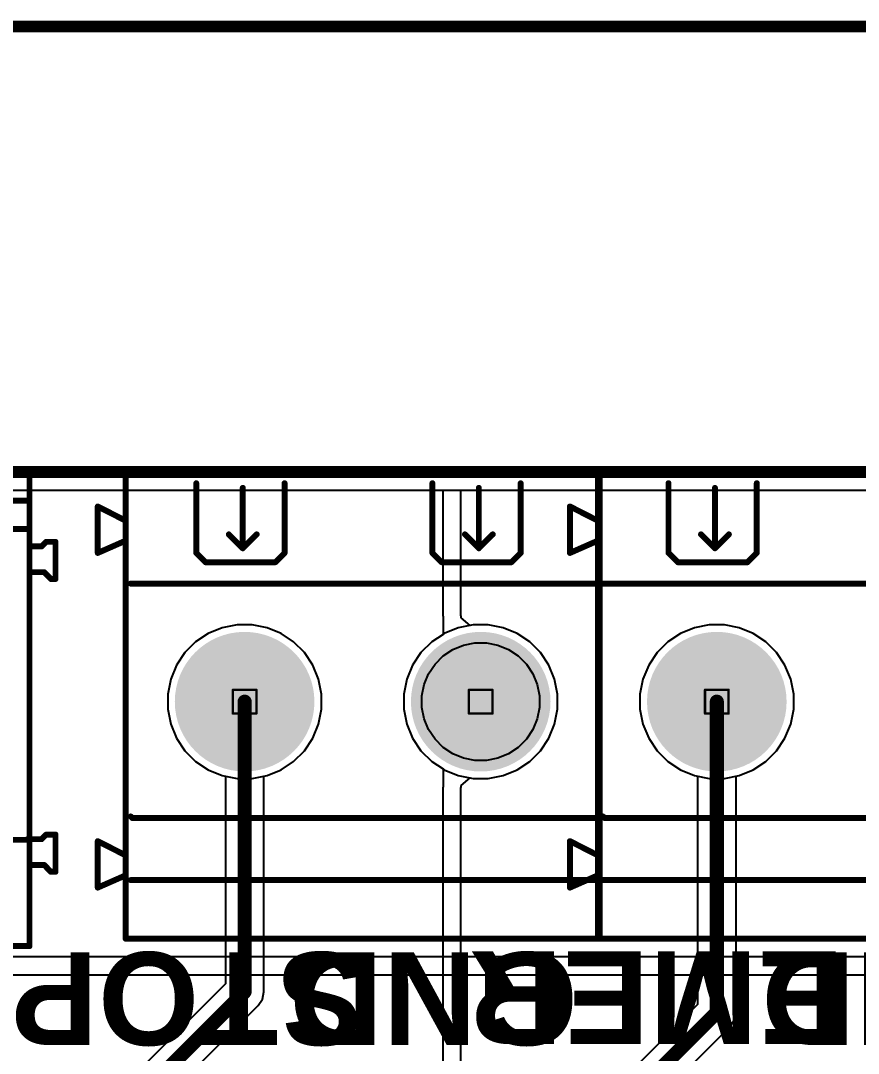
# Model space of a CAD drawing. Header units: inches. Extents: x -11 to 5428, y 0 to 5423.
# Drawn here: x 223.2 to 241.23, y 97.49 to 119.71 of the extents above; entities that cross this region are included whole.
import ezdxf

# ---------------------------------------------------------------- set-up
doc = ezdxf.new("R2010")
doc.units = ezdxf.units.IN
for name, color, linetype in [('Board Outline', 216, 'Continuous'), ('Bottom Layer', 5, 'Continuous'), ('Bottom Solder', 6, 'Continuous'), ('Dimension', 6, 'Continuous'), ('Drill Drawing', 1, 'Continuous'), ('GND', 16, 'Continuous'), ('Multi-Layer', 9, 'Continuous'), ('Pad Holes', 156, 'Continuous'), ('PWR', 76, 'Continuous'), ('Top Layer', 1, 'Continuous'), ('Top Overlay', 2, 'Continuous'), ('Top Solder', 216, 'Continuous')]:
    doc.layers.add(name, color=color, linetype=linetype)
doc.styles.add('Arial_Bold', font='', dxfattribs={"height": 0.2})
doc.styles.get('Arial_Bold').set_extended_font_data('Arial', bold=True)

# ---------------------------------------------------------------- blocks, each defined once
blk = doc.blocks.new('DB128L_5_08_2P_OG_S_248')
at = {"layer": 'Bottom Layer'}
h = blk.add_hatch(color=5, dxfattribs=at)
edge = h.paths.add_edge_path()
edge.add_arc((-2.54, 0), 1.4, 0, 360)
h = blk.add_hatch(color=5, dxfattribs=at)
edge = h.paths.add_edge_path()
edge.add_arc((2.54, 0), 1.4, 0, 360)
at = {"layer": 'Bottom Solder'}
h = blk.add_hatch(color=6, dxfattribs=at)
edge = h.paths.add_edge_path()
edge.add_arc((-2.54, 0), 1.502, 0, 360)
h = blk.add_hatch(color=6, dxfattribs=at)
edge = h.paths.add_edge_path()
edge.add_arc((2.54, 0), 1.502, 0, 360)
at = {"layer": 'GND'}
h = blk.add_hatch(color=16, dxfattribs=at)
edge = h.paths.add_edge_path()
edge.add_arc((-2.54, 0), 1.4, 0, 360)
h = blk.add_hatch(color=16, dxfattribs=at)
edge = h.paths.add_edge_path()
edge.add_arc((2.54, 0), 1.4, 0, 360)
at = {"layer": 'Multi-Layer'}
h = blk.add_hatch(color=9, dxfattribs=at)
edge = h.paths.add_edge_path()
edge.add_arc((-2.54, 0), 1.4, 0, 360)
h = blk.add_hatch(color=9, dxfattribs=at)
edge = h.paths.add_edge_path()
edge.add_arc((2.54, 0), 1.4, 0, 360)
at = {"layer": 'Pad Holes'}
h = blk.add_hatch(color=7, dxfattribs=at)
edge = h.paths.add_edge_path()
edge.add_arc((-2.54, 0), 0.8, 0, 360)
h = blk.add_hatch(color=7, dxfattribs=at)
edge = h.paths.add_edge_path()
edge.add_arc((2.54, 0), 0.8, 0, 360)
at = {"layer": 'PWR'}
h = blk.add_hatch(color=76, dxfattribs=at)
edge = h.paths.add_edge_path()
edge.add_arc((-2.54, 0), 1.4, 0, 360)
h = blk.add_hatch(color=76, dxfattribs=at)
edge = h.paths.add_edge_path()
edge.add_arc((2.54, 0), 1.4, 0, 360)
at = {"layer": 'Top Layer'}
h = blk.add_hatch(color=1, dxfattribs=at)
edge = h.paths.add_edge_path()
edge.add_arc((-2.54, 0), 1.4, 0, 360)
h = blk.add_hatch(color=1, dxfattribs=at)
edge = h.paths.add_edge_path()
edge.add_arc((2.54, 0), 1.4, 0, 360)
at = {"layer": 'Top Solder'}
h = blk.add_hatch(color=216, dxfattribs=at)
edge = h.paths.add_edge_path()
edge.add_arc((-2.54, 0), 1.502, 0, 360)
h = blk.add_hatch(color=216, dxfattribs=at)
edge = h.paths.add_edge_path()
edge.add_arc((2.54, 0), 1.502, 0, 360)
at = {"layer": 'Top Overlay'}
for points in [[(-5.1, -5.1, 0.127, 0.127, 0), (-5.1, 4.949, 0.127, 0.127, 0)], [(-5.1, 4.949, 0.127, 0.127, 0), (5.1, 4.949, 0.127, 0.127, 0)], [(5.1, -5.1, 0.127, 0.127, 0), (5.1, 4.949, 0.127, 0.127, 0)], [(-3.58, 3.2, 0.127, 0.127, 0), (-3.58, 4.7, 0.127, 0.127, 0)], [(-1.68, 3.2, 0.127, 0.127, 0), (-1.68, 4.7, 0.127, 0.127, 0)], [(1.5, 3.2, 0.127, 0.127, 0), (1.5, 4.7, 0.127, 0.127, 0)], [(3.4, 3.2, 0.127, 0.127, 0), (3.4, 4.7, 0.127, 0.127, 0)], [(-2.58, 3.3, 0.127, 0.127, 0), (-2.58, 4.6, 0.127, 0.127, 0)], [(2.5, 3.3, 0.127, 0.127, 0), (2.5, 4.6, 0.127, 0.127, 0)], [(-5.7, 4.2, 0.127, 0.127, 0), (-5.1, 3.894, 0.127, 0.127, 0)], [(-5.7, 3.2, 0.127, 0.127, 0), (-5.7, 4.2, 0.127, 0.127, 0)], [(-2.88, 3.6, 0.127, 0.127, 0), (-2.58, 3.3, 0.127, 0.127, 0)], [(-2.58, 3.3, 0.127, 0.127, 0), (-2.28, 3.6, 0.127, 0.127, 0)], [(2.2, 3.6, 0.127, 0.127, 0), (2.5, 3.3, 0.127, 0.127, 0)], [(2.5, 3.3, 0.127, 0.127, 0), (2.8, 3.6, 0.127, 0.127, 0)], [(-5.7, 3.2, 0.127, 0.127, 0), (-5.1, 3.464, 0.127, 0.127, 0)], [(-3.58, 3.2, 0.127, 0.127, 0), (-3.38, 3, 0.127, 0.127, 0)], [(-1.88, 3, 0.127, 0.127, 0), (-1.68, 3.2, 0.127, 0.127, 0)], [(1.5, 3.2, 0.127, 0.127, 0), (1.7, 3, 0.127, 0.127, 0)], [(3.2, 3, 0.127, 0.127, 0), (3.4, 3.2, 0.127, 0.127, 0)], [(-3.38, 3, 0.127, 0.127, 0), (-3.28, 3, 0.127, 0.127, 0)], [(-3.28, 3, 0.127, 0.127, 0), (-1.88, 3, 0.127, 0.127, 0)], [(1.7, 3, 0.127, 0.127, 0), (1.8, 3, 0.127, 0.127, 0)], [(1.8, 3, 0.127, 0.127, 0), (3.2, 3, 0.127, 0.127, 0)], [(-4.99, 2.54, 0.127, 0.127, 0), (4.99, 2.54, 0.127, 0.127, 0)], [(-4.99, -2.469, 0.127, 0.127, 0), (-4.956, -2.503, 0.127, 0.127, 0)], [(-4.956, -2.503, 0.127, 0.127, 0), (4.99, -2.503, 0.127, 0.127, 0)], [(-5.7, -3, 0.127, 0.127, 0), (-5.1, -3.306, 0.127, 0.127, 0)], [(-5.7, -4, 0.127, 0.127, 0), (-5.7, -3, 0.127, 0.127, 0)], [(-5.7, -4, 0.127, 0.127, 0), (-5.1, -3.736, 0.127, 0.127, 0)], [(-4.99, -3.838, 0.127, 0.127, 0), (4.99, -3.838, 0.127, 0.127, 0)], [(0.473, -3.838, 0.127, 0.127, 0), (0.597, -3.838, 0.127, 0.127, 0)], [(-5.1, -5.1, 0.127, 0.127, 0), (5.1, -5.1, 0.127, 0.127, 0)]]:
    blk.add_lwpolyline(points, format="xyseb", dxfattribs=at)
for points in [[(-5.132, 4.949, 0.0635, 0.0635, 1), (-5.068, 4.949, 0.0635, 0.0635, 1)], [(-5.132, 4.949, 0.0635, 0.0635, 1), (-5.068, 4.949, 0.0635, 0.0635, 1)], [(5.068, 4.949, 0.0635, 0.0635, 1), (5.132, 4.949, 0.0635, 0.0635, 1)], [(5.068, 4.949, 0.0635, 0.0635, 1), (5.132, 4.949, 0.0635, 0.0635, 1)], [(-3.612, 4.7, 0.0635, 0.0635, 1), (-3.548, 4.7, 0.0635, 0.0635, 1)], [(-1.712, 4.7, 0.0635, 0.0635, 1), (-1.648, 4.7, 0.0635, 0.0635, 1)], [(1.468, 4.7, 0.0635, 0.0635, 1), (1.532, 4.7, 0.0635, 0.0635, 1)], [(3.368, 4.7, 0.0635, 0.0635, 1), (3.432, 4.7, 0.0635, 0.0635, 1)], [(-2.612, 4.6, 0.0635, 0.0635, 1), (-2.548, 4.6, 0.0635, 0.0635, 1)], [(2.468, 4.6, 0.0635, 0.0635, 1), (2.532, 4.6, 0.0635, 0.0635, 1)], [(-5.732, 4.2, 0.0635, 0.0635, 1), (-5.668, 4.2, 0.0635, 0.0635, 1)], [(-5.732, 4.2, 0.0635, 0.0635, 1), (-5.668, 4.2, 0.0635, 0.0635, 1)], [(-5.132, 3.894, 0.0635, 0.0635, 1), (-5.068, 3.894, 0.0635, 0.0635, 1)], [(-2.912, 3.6, 0.0635, 0.0635, 1), (-2.848, 3.6, 0.0635, 0.0635, 1)], [(-2.312, 3.6, 0.0635, 0.0635, 1), (-2.248, 3.6, 0.0635, 0.0635, 1)], [(2.168, 3.6, 0.0635, 0.0635, 1), (2.232, 3.6, 0.0635, 0.0635, 1)], [(2.768, 3.6, 0.0635, 0.0635, 1), (2.832, 3.6, 0.0635, 0.0635, 1)], [(-5.132, 3.464, 0.0635, 0.0635, 1), (-5.068, 3.464, 0.0635, 0.0635, 1)], [(-2.612, 3.3, 0.0635, 0.0635, 1), (-2.548, 3.3, 0.0635, 0.0635, 1)], [(-2.612, 3.3, 0.0635, 0.0635, 1), (-2.548, 3.3, 0.0635, 0.0635, 1)], [(-2.612, 3.3, 0.0635, 0.0635, 1), (-2.548, 3.3, 0.0635, 0.0635, 1)], [(2.468, 3.3, 0.0635, 0.0635, 1), (2.532, 3.3, 0.0635, 0.0635, 1)], [(2.468, 3.3, 0.0635, 0.0635, 1), (2.532, 3.3, 0.0635, 0.0635, 1)], [(2.468, 3.3, 0.0635, 0.0635, 1), (2.532, 3.3, 0.0635, 0.0635, 1)], [(-5.732, 3.2, 0.0635, 0.0635, 1), (-5.668, 3.2, 0.0635, 0.0635, 1)], [(-5.732, 3.2, 0.0635, 0.0635, 1), (-5.668, 3.2, 0.0635, 0.0635, 1)], [(-3.612, 3.2, 0.0635, 0.0635, 1), (-3.548, 3.2, 0.0635, 0.0635, 1)], [(-3.612, 3.2, 0.0635, 0.0635, 1), (-3.548, 3.2, 0.0635, 0.0635, 1)], [(-1.712, 3.2, 0.0635, 0.0635, 1), (-1.648, 3.2, 0.0635, 0.0635, 1)], [(-1.712, 3.2, 0.0635, 0.0635, 1), (-1.648, 3.2, 0.0635, 0.0635, 1)], [(1.468, 3.2, 0.0635, 0.0635, 1), (1.532, 3.2, 0.0635, 0.0635, 1)], [(1.468, 3.2, 0.0635, 0.0635, 1), (1.532, 3.2, 0.0635, 0.0635, 1)], [(3.368, 3.2, 0.0635, 0.0635, 1), (3.432, 3.2, 0.0635, 0.0635, 1)], [(3.368, 3.2, 0.0635, 0.0635, 1), (3.432, 3.2, 0.0635, 0.0635, 1)], [(-3.412, 3, 0.0635, 0.0635, 1), (-3.348, 3, 0.0635, 0.0635, 1)], [(-3.412, 3, 0.0635, 0.0635, 1), (-3.348, 3, 0.0635, 0.0635, 1)], [(-3.312, 3, 0.0635, 0.0635, 1), (-3.248, 3, 0.0635, 0.0635, 1)], [(-3.312, 3, 0.0635, 0.0635, 1), (-3.248, 3, 0.0635, 0.0635, 1)], [(-1.912, 3, 0.0635, 0.0635, 1), (-1.848, 3, 0.0635, 0.0635, 1)], [(-1.912, 3, 0.0635, 0.0635, 1), (-1.848, 3, 0.0635, 0.0635, 1)], [(1.668, 3, 0.0635, 0.0635, 1), (1.732, 3, 0.0635, 0.0635, 1)], [(1.668, 3, 0.0635, 0.0635, 1), (1.732, 3, 0.0635, 0.0635, 1)], [(1.768, 3, 0.0635, 0.0635, 1), (1.832, 3, 0.0635, 0.0635, 1)], [(1.768, 3, 0.0635, 0.0635, 1), (1.832, 3, 0.0635, 0.0635, 1)], [(3.168, 3, 0.0635, 0.0635, 1), (3.232, 3, 0.0635, 0.0635, 1)], [(3.168, 3, 0.0635, 0.0635, 1), (3.232, 3, 0.0635, 0.0635, 1)], [(-5.022, 2.54, 0.0635, 0.0635, 1), (-4.958, 2.54, 0.0635, 0.0635, 1)], [(4.958, 2.54, 0.0635, 0.0635, 1), (5.022, 2.54, 0.0635, 0.0635, 1)], [(-5.022, -2.469, 0.0635, 0.0635, 1), (-4.958, -2.469, 0.0635, 0.0635, 1)], [(-4.988, -2.503, 0.0635, 0.0635, 1), (-4.924, -2.503, 0.0635, 0.0635, 1)], [(-4.988, -2.503, 0.0635, 0.0635, 1), (-4.924, -2.503, 0.0635, 0.0635, 1)], [(4.958, -2.503, 0.0635, 0.0635, 1), (5.022, -2.503, 0.0635, 0.0635, 1)], [(-5.732, -3, 0.0635, 0.0635, 1), (-5.668, -3, 0.0635, 0.0635, 1)], [(-5.732, -3, 0.0635, 0.0635, 1), (-5.668, -3, 0.0635, 0.0635, 1)], [(-5.132, -3.306, 0.0635, 0.0635, 1), (-5.068, -3.306, 0.0635, 0.0635, 1)], [(-5.132, -3.736, 0.0635, 0.0635, 1), (-5.068, -3.736, 0.0635, 0.0635, 1)], [(-5.022, -3.838, 0.0635, 0.0635, 1), (-4.958, -3.838, 0.0635, 0.0635, 1)], [(0.441, -3.838, 0.0635, 0.0635, 1), (0.505, -3.838, 0.0635, 0.0635, 1)], [(0.566, -3.838, 0.0635, 0.0635, 1), (0.629, -3.838, 0.0635, 0.0635, 1)], [(4.958, -3.838, 0.0635, 0.0635, 1), (5.022, -3.838, 0.0635, 0.0635, 1)], [(-5.732, -4, 0.0635, 0.0635, 1), (-5.668, -4, 0.0635, 0.0635, 1)], [(-5.732, -4, 0.0635, 0.0635, 1), (-5.668, -4, 0.0635, 0.0635, 1)], [(-5.132, -5.1, 0.0635, 0.0635, 1), (-5.068, -5.1, 0.0635, 0.0635, 1)], [(-5.132, -5.1, 0.0635, 0.0635, 1), (-5.068, -5.1, 0.0635, 0.0635, 1)], [(5.068, -5.1, 0.0635, 0.0635, 1), (5.132, -5.1, 0.0635, 0.0635, 1)], [(5.068, -5.1, 0.0635, 0.0635, 1), (5.132, -5.1, 0.0635, 0.0635, 1)]]:
    blk.add_lwpolyline(points, format="xyseb", close=True, dxfattribs=at)
blk = doc.blocks.new('DB128L_5_08_2P_BK_S_251')
at = {"layer": 'Bottom Layer'}
h = blk.add_hatch(color=5, dxfattribs=at)
edge = h.paths.add_edge_path()
edge.add_arc((-2.54, 0), 1.4, 0, 360)
h = blk.add_hatch(color=5, dxfattribs=at)
edge = h.paths.add_edge_path()
edge.add_arc((2.54, 0), 1.4, 0, 360)
at = {"layer": 'Bottom Solder'}
h = blk.add_hatch(color=6, dxfattribs=at)
edge = h.paths.add_edge_path()
edge.add_arc((-2.54, 0), 1.502, 0, 360)
h = blk.add_hatch(color=6, dxfattribs=at)
edge = h.paths.add_edge_path()
edge.add_arc((2.54, 0), 1.502, 0, 360)
at = {"layer": 'GND'}
h = blk.add_hatch(color=16, dxfattribs=at)
edge = h.paths.add_edge_path()
edge.add_arc((-2.54, 0), 1.4, 0, 360)
h = blk.add_hatch(color=16, dxfattribs=at)
edge = h.paths.add_edge_path()
edge.add_arc((2.54, 0), 1.4, 0, 360)
at = {"layer": 'Multi-Layer'}
h = blk.add_hatch(color=9, dxfattribs=at)
edge = h.paths.add_edge_path()
edge.add_arc((-2.54, 0), 1.4, 0, 360)
h = blk.add_hatch(color=9, dxfattribs=at)
edge = h.paths.add_edge_path()
edge.add_arc((2.54, 0), 1.4, 0, 360)
at = {"layer": 'Pad Holes'}
h = blk.add_hatch(color=7, dxfattribs=at)
edge = h.paths.add_edge_path()
edge.add_arc((-2.54, 0), 0.8, 0, 360)
h = blk.add_hatch(color=7, dxfattribs=at)
edge = h.paths.add_edge_path()
edge.add_arc((2.54, 0), 0.8, 0, 360)
at = {"layer": 'PWR'}
h = blk.add_hatch(color=76, dxfattribs=at)
edge = h.paths.add_edge_path()
edge.add_arc((-2.54, 0), 1.4, 0, 360)
h = blk.add_hatch(color=76, dxfattribs=at)
edge = h.paths.add_edge_path()
edge.add_arc((2.54, 0), 1.4, 0, 360)
at = {"layer": 'Top Layer'}
h = blk.add_hatch(color=1, dxfattribs=at)
edge = h.paths.add_edge_path()
edge.add_arc((-2.54, 0), 1.4, 0, 360)
h = blk.add_hatch(color=1, dxfattribs=at)
edge = h.paths.add_edge_path()
edge.add_arc((2.54, 0), 1.4, 0, 360)
at = {"layer": 'Top Solder'}
h = blk.add_hatch(color=216, dxfattribs=at)
edge = h.paths.add_edge_path()
edge.add_arc((-2.54, 0), 1.502, 0, 360)
h = blk.add_hatch(color=216, dxfattribs=at)
edge = h.paths.add_edge_path()
edge.add_arc((2.54, 0), 1.502, 0, 360)
at = {"layer": 'Top Overlay'}
for points in [[(-5.1, -5.1, 0.127, 0.127, 0), (-5.1, 4.949, 0.127, 0.127, 0)], [(-5.1, 4.949, 0.127, 0.127, 0), (5.1, 4.949, 0.127, 0.127, 0)], [(5.1, -5.1, 0.127, 0.127, 0), (5.1, 4.949, 0.127, 0.127, 0)], [(-3.58, 3.2, 0.127, 0.127, 0), (-3.58, 4.7, 0.127, 0.127, 0)], [(-1.68, 3.2, 0.127, 0.127, 0), (-1.68, 4.7, 0.127, 0.127, 0)], [(1.5, 3.2, 0.127, 0.127, 0), (1.5, 4.7, 0.127, 0.127, 0)], [(3.4, 3.2, 0.127, 0.127, 0), (3.4, 4.7, 0.127, 0.127, 0)], [(-2.58, 3.3, 0.127, 0.127, 0), (-2.58, 4.6, 0.127, 0.127, 0)], [(2.5, 3.3, 0.127, 0.127, 0), (2.5, 4.6, 0.127, 0.127, 0)], [(-5.7, 4.2, 0.127, 0.127, 0), (-5.1, 3.894, 0.127, 0.127, 0)], [(-5.7, 3.2, 0.127, 0.127, 0), (-5.7, 4.2, 0.127, 0.127, 0)], [(-2.88, 3.6, 0.127, 0.127, 0), (-2.58, 3.3, 0.127, 0.127, 0)], [(-2.58, 3.3, 0.127, 0.127, 0), (-2.28, 3.6, 0.127, 0.127, 0)], [(2.2, 3.6, 0.127, 0.127, 0), (2.5, 3.3, 0.127, 0.127, 0)], [(2.5, 3.3, 0.127, 0.127, 0), (2.8, 3.6, 0.127, 0.127, 0)], [(-5.7, 3.2, 0.127, 0.127, 0), (-5.1, 3.464, 0.127, 0.127, 0)], [(-3.58, 3.2, 0.127, 0.127, 0), (-3.38, 3, 0.127, 0.127, 0)], [(-1.88, 3, 0.127, 0.127, 0), (-1.68, 3.2, 0.127, 0.127, 0)], [(1.5, 3.2, 0.127, 0.127, 0), (1.7, 3, 0.127, 0.127, 0)], [(3.2, 3, 0.127, 0.127, 0), (3.4, 3.2, 0.127, 0.127, 0)], [(-3.38, 3, 0.127, 0.127, 0), (-3.28, 3, 0.127, 0.127, 0)], [(-3.28, 3, 0.127, 0.127, 0), (-1.88, 3, 0.127, 0.127, 0)], [(1.7, 3, 0.127, 0.127, 0), (1.8, 3, 0.127, 0.127, 0)], [(1.8, 3, 0.127, 0.127, 0), (3.2, 3, 0.127, 0.127, 0)], [(-4.99, 2.54, 0.127, 0.127, 0), (4.99, 2.54, 0.127, 0.127, 0)], [(-4.99, -2.469, 0.127, 0.127, 0), (-4.956, -2.503, 0.127, 0.127, 0)], [(-4.956, -2.503, 0.127, 0.127, 0), (4.99, -2.503, 0.127, 0.127, 0)], [(-5.7, -3, 0.127, 0.127, 0), (-5.1, -3.306, 0.127, 0.127, 0)], [(-5.7, -4, 0.127, 0.127, 0), (-5.7, -3, 0.127, 0.127, 0)], [(-5.7, -4, 0.127, 0.127, 0), (-5.1, -3.736, 0.127, 0.127, 0)], [(-4.99, -3.838, 0.127, 0.127, 0), (4.99, -3.838, 0.127, 0.127, 0)], [(0.473, -3.838, 0.127, 0.127, 0), (0.597, -3.838, 0.127, 0.127, 0)], [(-5.1, -5.1, 0.127, 0.127, 0), (5.1, -5.1, 0.127, 0.127, 0)]]:
    blk.add_lwpolyline(points, format="xyseb", dxfattribs=at)
for points in [[(-5.132, 4.949, 0.0635, 0.0635, 1), (-5.068, 4.949, 0.0635, 0.0635, 1)], [(-5.132, 4.949, 0.0635, 0.0635, 1), (-5.068, 4.949, 0.0635, 0.0635, 1)], [(5.068, 4.949, 0.0635, 0.0635, 1), (5.132, 4.949, 0.0635, 0.0635, 1)], [(5.068, 4.949, 0.0635, 0.0635, 1), (5.132, 4.949, 0.0635, 0.0635, 1)], [(-3.612, 4.7, 0.0635, 0.0635, 1), (-3.548, 4.7, 0.0635, 0.0635, 1)], [(-1.712, 4.7, 0.0635, 0.0635, 1), (-1.648, 4.7, 0.0635, 0.0635, 1)], [(1.468, 4.7, 0.0635, 0.0635, 1), (1.532, 4.7, 0.0635, 0.0635, 1)], [(3.368, 4.7, 0.0635, 0.0635, 1), (3.432, 4.7, 0.0635, 0.0635, 1)], [(-2.612, 4.6, 0.0635, 0.0635, 1), (-2.548, 4.6, 0.0635, 0.0635, 1)], [(2.468, 4.6, 0.0635, 0.0635, 1), (2.532, 4.6, 0.0635, 0.0635, 1)], [(-5.732, 4.2, 0.0635, 0.0635, 1), (-5.668, 4.2, 0.0635, 0.0635, 1)], [(-5.732, 4.2, 0.0635, 0.0635, 1), (-5.668, 4.2, 0.0635, 0.0635, 1)], [(-5.132, 3.894, 0.0635, 0.0635, 1), (-5.068, 3.894, 0.0635, 0.0635, 1)], [(-2.912, 3.6, 0.0635, 0.0635, 1), (-2.848, 3.6, 0.0635, 0.0635, 1)], [(-2.312, 3.6, 0.0635, 0.0635, 1), (-2.248, 3.6, 0.0635, 0.0635, 1)], [(2.168, 3.6, 0.0635, 0.0635, 1), (2.232, 3.6, 0.0635, 0.0635, 1)], [(2.768, 3.6, 0.0635, 0.0635, 1), (2.832, 3.6, 0.0635, 0.0635, 1)], [(-5.132, 3.464, 0.0635, 0.0635, 1), (-5.068, 3.464, 0.0635, 0.0635, 1)], [(-2.612, 3.3, 0.0635, 0.0635, 1), (-2.548, 3.3, 0.0635, 0.0635, 1)], [(-2.612, 3.3, 0.0635, 0.0635, 1), (-2.548, 3.3, 0.0635, 0.0635, 1)], [(-2.612, 3.3, 0.0635, 0.0635, 1), (-2.548, 3.3, 0.0635, 0.0635, 1)], [(2.468, 3.3, 0.0635, 0.0635, 1), (2.532, 3.3, 0.0635, 0.0635, 1)], [(2.468, 3.3, 0.0635, 0.0635, 1), (2.532, 3.3, 0.0635, 0.0635, 1)], [(2.468, 3.3, 0.0635, 0.0635, 1), (2.532, 3.3, 0.0635, 0.0635, 1)], [(-5.732, 3.2, 0.0635, 0.0635, 1), (-5.668, 3.2, 0.0635, 0.0635, 1)], [(-5.732, 3.2, 0.0635, 0.0635, 1), (-5.668, 3.2, 0.0635, 0.0635, 1)], [(-3.612, 3.2, 0.0635, 0.0635, 1), (-3.548, 3.2, 0.0635, 0.0635, 1)], [(-3.612, 3.2, 0.0635, 0.0635, 1), (-3.548, 3.2, 0.0635, 0.0635, 1)], [(-1.712, 3.2, 0.0635, 0.0635, 1), (-1.648, 3.2, 0.0635, 0.0635, 1)], [(-1.712, 3.2, 0.0635, 0.0635, 1), (-1.648, 3.2, 0.0635, 0.0635, 1)], [(1.468, 3.2, 0.0635, 0.0635, 1), (1.532, 3.2, 0.0635, 0.0635, 1)], [(1.468, 3.2, 0.0635, 0.0635, 1), (1.532, 3.2, 0.0635, 0.0635, 1)], [(3.368, 3.2, 0.0635, 0.0635, 1), (3.432, 3.2, 0.0635, 0.0635, 1)], [(3.368, 3.2, 0.0635, 0.0635, 1), (3.432, 3.2, 0.0635, 0.0635, 1)], [(-3.412, 3, 0.0635, 0.0635, 1), (-3.348, 3, 0.0635, 0.0635, 1)], [(-3.412, 3, 0.0635, 0.0635, 1), (-3.348, 3, 0.0635, 0.0635, 1)], [(-3.312, 3, 0.0635, 0.0635, 1), (-3.248, 3, 0.0635, 0.0635, 1)], [(-3.312, 3, 0.0635, 0.0635, 1), (-3.248, 3, 0.0635, 0.0635, 1)], [(-1.912, 3, 0.0635, 0.0635, 1), (-1.848, 3, 0.0635, 0.0635, 1)], [(-1.912, 3, 0.0635, 0.0635, 1), (-1.848, 3, 0.0635, 0.0635, 1)], [(1.668, 3, 0.0635, 0.0635, 1), (1.732, 3, 0.0635, 0.0635, 1)], [(1.668, 3, 0.0635, 0.0635, 1), (1.732, 3, 0.0635, 0.0635, 1)], [(1.768, 3, 0.0635, 0.0635, 1), (1.832, 3, 0.0635, 0.0635, 1)], [(1.768, 3, 0.0635, 0.0635, 1), (1.832, 3, 0.0635, 0.0635, 1)], [(3.168, 3, 0.0635, 0.0635, 1), (3.232, 3, 0.0635, 0.0635, 1)], [(3.168, 3, 0.0635, 0.0635, 1), (3.232, 3, 0.0635, 0.0635, 1)], [(-5.022, 2.54, 0.0635, 0.0635, 1), (-4.958, 2.54, 0.0635, 0.0635, 1)], [(4.958, 2.54, 0.0635, 0.0635, 1), (5.022, 2.54, 0.0635, 0.0635, 1)], [(-5.022, -2.469, 0.0635, 0.0635, 1), (-4.958, -2.469, 0.0635, 0.0635, 1)], [(-4.988, -2.503, 0.0635, 0.0635, 1), (-4.924, -2.503, 0.0635, 0.0635, 1)], [(-4.988, -2.503, 0.0635, 0.0635, 1), (-4.924, -2.503, 0.0635, 0.0635, 1)], [(4.958, -2.503, 0.0635, 0.0635, 1), (5.022, -2.503, 0.0635, 0.0635, 1)], [(-5.732, -3, 0.0635, 0.0635, 1), (-5.668, -3, 0.0635, 0.0635, 1)], [(-5.732, -3, 0.0635, 0.0635, 1), (-5.668, -3, 0.0635, 0.0635, 1)], [(-5.132, -3.306, 0.0635, 0.0635, 1), (-5.068, -3.306, 0.0635, 0.0635, 1)], [(-5.132, -3.736, 0.0635, 0.0635, 1), (-5.068, -3.736, 0.0635, 0.0635, 1)], [(-5.022, -3.838, 0.0635, 0.0635, 1), (-4.958, -3.838, 0.0635, 0.0635, 1)], [(0.441, -3.838, 0.0635, 0.0635, 1), (0.505, -3.838, 0.0635, 0.0635, 1)], [(0.566, -3.838, 0.0635, 0.0635, 1), (0.629, -3.838, 0.0635, 0.0635, 1)], [(4.958, -3.838, 0.0635, 0.0635, 1), (5.022, -3.838, 0.0635, 0.0635, 1)], [(-5.732, -4, 0.0635, 0.0635, 1), (-5.668, -4, 0.0635, 0.0635, 1)], [(-5.732, -4, 0.0635, 0.0635, 1), (-5.668, -4, 0.0635, 0.0635, 1)], [(-5.132, -5.1, 0.0635, 0.0635, 1), (-5.068, -5.1, 0.0635, 0.0635, 1)], [(-5.132, -5.1, 0.0635, 0.0635, 1), (-5.068, -5.1, 0.0635, 0.0635, 1)], [(5.068, -5.1, 0.0635, 0.0635, 1), (5.132, -5.1, 0.0635, 0.0635, 1)], [(5.068, -5.1, 0.0635, 0.0635, 1), (5.132, -5.1, 0.0635, 0.0635, 1)]]:
    blk.add_lwpolyline(points, format="xyseb", close=True, dxfattribs=at)
blk = doc.blocks.new('DB128V_5_08_4P_GN_S_771')
at = {"layer": 'Top Overlay'}
for points in [[(-10.16, 5, 0.127, 0.127, 0), (-10.16, -5.2, 0.127, 0.127, 0)], [(10.16, 5, 0.127, 0.127, 0), (-10.16, 5, 0.127, 0.127, 0)], [(-10.719, 3.401, 0.127, 0.127, 0), (-10.719, 2.601, 0.127, 0.127, 0)], [(-10.62, 3.401, 0.127, 0.127, 0), (-10.719, 3.401, 0.127, 0.127, 0)], [(-10.475, 3.254, 0.127, 0.127, 0), (-10.62, 3.401, 0.127, 0.127, 0)], [(-10.16, 3.254, 0.127, 0.127, 0), (-10.475, 3.254, 0.127, 0.127, 0)], [(-10.42, 2.7, 0.127, 0.127, 0), (-10.521, 2.601, 0.127, 0.127, 0)], [(-10.16, 2.7, 0.127, 0.127, 0), (-10.42, 2.7, 0.127, 0.127, 0)], [(10.16, 2.706, 0.127, 0.127, 0), (-10.16, 2.715, 0.127, 0.127, 0)], [(-10.12, 2.7, 0.127, 0.127, 0), (-10.16, 2.7, 0.127, 0.127, 0)], [(-10.521, 2.601, 0.127, 0.127, 0), (-10.719, 2.601, 0.127, 0.127, 0)], [(-10.719, -2.897, 0.127, 0.127, 0), (-10.719, -3.697, 0.127, 0.127, 0)], [(-10.62, -2.897, 0.127, 0.127, 0), (-10.719, -2.897, 0.127, 0.127, 0)], [(-10.475, -3.045, 0.127, 0.127, 0), (-10.62, -2.897, 0.127, 0.127, 0)], [(-10.16, -3.045, 0.127, 0.127, 0), (-10.475, -3.045, 0.127, 0.127, 0)], [(-10.42, -3.598, 0.127, 0.127, 0), (-10.521, -3.697, 0.127, 0.127, 0)], [(-10.16, -3.598, 0.127, 0.127, 0), (-10.42, -3.598, 0.127, 0.127, 0)], [(-10.16, -3.598, 0.127, 0.127, 0), (-10.22, -3.6, 0.127, 0.127, 0)], [(-10.521, -3.697, 0.127, 0.127, 0), (-10.719, -3.697, 0.127, 0.127, 0)], [(10.16, -3.973, 0.127, 0.127, 0), (-10.16, -3.973, 0.127, 0.127, 0)], [(10.16, -4.585, 0.127, 0.127, 0), (-10.16, -4.585, 0.127, 0.127, 0)], [(10.16, -5.2, 0.127, 0.127, 0), (-10.16, -5.2, 0.127, 0.127, 0)]]:
    blk.add_lwpolyline(points, format="xyseb", dxfattribs=at)
for points in [[(-10.192, 5, 0.0635, 0.0635, 1), (-10.128, 5, 0.0635, 0.0635, 1)], [(-10.192, 5, 0.0635, 0.0635, 1), (-10.128, 5, 0.0635, 0.0635, 1)], [(-10.751, 3.401, 0.0635, 0.0635, 1), (-10.687, 3.401, 0.0635, 0.0635, 1)], [(-10.751, 3.401, 0.0635, 0.0635, 1), (-10.687, 3.401, 0.0635, 0.0635, 1)], [(-10.651, 3.401, 0.0635, 0.0635, 1), (-10.588, 3.401, 0.0635, 0.0635, 1)], [(-10.651, 3.401, 0.0635, 0.0635, 1), (-10.588, 3.401, 0.0635, 0.0635, 1)], [(-10.507, 3.254, 0.0635, 0.0635, 1), (-10.443, 3.254, 0.0635, 0.0635, 1)], [(-10.507, 3.254, 0.0635, 0.0635, 1), (-10.443, 3.254, 0.0635, 0.0635, 1)], [(-10.192, 3.254, 0.0635, 0.0635, 1), (-10.128, 3.254, 0.0635, 0.0635, 1)], [(-10.452, 2.7, 0.0635, 0.0635, 1), (-10.388, 2.7, 0.0635, 0.0635, 1)], [(-10.452, 2.7, 0.0635, 0.0635, 1), (-10.388, 2.7, 0.0635, 0.0635, 1)], [(-10.192, 2.715, 0.0635, 0.0635, 1), (-10.128, 2.715, 0.0635, 0.0635, 1)], [(-10.192, 2.7, 0.0635, 0.0635, 1), (-10.128, 2.7, 0.0635, 0.0635, 1)], [(-10.192, 2.7, 0.0635, 0.0635, 1), (-10.128, 2.7, 0.0635, 0.0635, 1)], [(-10.152, 2.7, 0.0635, 0.0635, 1), (-10.088, 2.7, 0.0635, 0.0635, 1)], [(-10.751, 2.601, 0.0635, 0.0635, 1), (-10.687, 2.601, 0.0635, 0.0635, 1)], [(-10.751, 2.601, 0.0635, 0.0635, 1), (-10.687, 2.601, 0.0635, 0.0635, 1)], [(-10.552, 2.601, 0.0635, 0.0635, 1), (-10.489, 2.601, 0.0635, 0.0635, 1)], [(-10.552, 2.601, 0.0635, 0.0635, 1), (-10.489, 2.601, 0.0635, 0.0635, 1)], [(-10.751, -2.897, 0.0635, 0.0635, 1), (-10.687, -2.897, 0.0635, 0.0635, 1)], [(-10.751, -2.897, 0.0635, 0.0635, 1), (-10.687, -2.897, 0.0635, 0.0635, 1)], [(-10.651, -2.897, 0.0635, 0.0635, 1), (-10.588, -2.897, 0.0635, 0.0635, 1)], [(-10.651, -2.897, 0.0635, 0.0635, 1), (-10.588, -2.897, 0.0635, 0.0635, 1)], [(-10.507, -3.045, 0.0635, 0.0635, 1), (-10.443, -3.045, 0.0635, 0.0635, 1)], [(-10.507, -3.045, 0.0635, 0.0635, 1), (-10.443, -3.045, 0.0635, 0.0635, 1)], [(-10.192, -3.045, 0.0635, 0.0635, 1), (-10.128, -3.045, 0.0635, 0.0635, 1)], [(-10.452, -3.598, 0.0635, 0.0635, 1), (-10.388, -3.598, 0.0635, 0.0635, 1)], [(-10.452, -3.598, 0.0635, 0.0635, 1), (-10.388, -3.598, 0.0635, 0.0635, 1)], [(-10.252, -3.6, 0.0635, 0.0635, 1), (-10.188, -3.6, 0.0635, 0.0635, 1)], [(-10.192, -3.598, 0.0635, 0.0635, 1), (-10.128, -3.598, 0.0635, 0.0635, 1)], [(-10.192, -3.598, 0.0635, 0.0635, 1), (-10.128, -3.598, 0.0635, 0.0635, 1)], [(-10.751, -3.697, 0.0635, 0.0635, 1), (-10.687, -3.697, 0.0635, 0.0635, 1)], [(-10.751, -3.697, 0.0635, 0.0635, 1), (-10.687, -3.697, 0.0635, 0.0635, 1)], [(-10.552, -3.697, 0.0635, 0.0635, 1), (-10.489, -3.697, 0.0635, 0.0635, 1)], [(-10.552, -3.697, 0.0635, 0.0635, 1), (-10.489, -3.697, 0.0635, 0.0635, 1)], [(-10.192, -3.973, 0.0635, 0.0635, 1), (-10.128, -3.973, 0.0635, 0.0635, 1)], [(-10.192, -4.585, 0.0635, 0.0635, 1), (-10.128, -4.585, 0.0635, 0.0635, 1)], [(-10.192, -5.2, 0.0635, 0.0635, 1), (-10.128, -5.2, 0.0635, 0.0635, 1)], [(-10.192, -5.2, 0.0635, 0.0635, 1), (-10.128, -5.2, 0.0635, 0.0635, 1)]]:
    blk.add_lwpolyline(points, format="xyseb", close=True, dxfattribs=at)

msp = doc.modelspace()

# ---------------------------------------------------------------- linework, layer by layer
at = {"layer": 'Board Outline'}
msp.add_lwpolyline([(0, 110, 0.254, 0.254, 0), (344, 110, 0.254, 0.254, 0)], format="xyseb", dxfattribs=at)
at = {"layer": 'Bottom Layer'}
for p, q in [((9.715, 109.612), (334.285, 109.612)), ((227.54, 106.649), (227.239, 106.524)), ((227.859, 106.712), (227.54, 106.649)), ((228.185, 106.712), (227.859, 106.712)), ((228.504, 106.649), (228.185, 106.712)), ((228.805, 106.524), (228.504, 106.649)), ((237.7, 106.649), (237.399, 106.524)), ((238.019, 106.712), (237.7, 106.649)), ((238.345, 106.712), (238.019, 106.712)), ((238.664, 106.649), (238.345, 106.712)), ((238.965, 106.524), (238.664, 106.649)), ((227.239, 106.524), (226.968, 106.343)), ((229.076, 106.343), (228.805, 106.524)), ((237.399, 106.524), (237.128, 106.343)), ((239.236, 106.343), (238.965, 106.524)), ((226.968, 106.343), (226.737, 106.113)), ((229.307, 106.113), (229.076, 106.343)), ((237.128, 106.343), (236.897, 106.113)), ((239.467, 106.113), (239.236, 106.343)), ((226.737, 106.113), (226.556, 105.842)), ((229.488, 105.842), (229.307, 106.113)), ((236.897, 106.113), (236.716, 105.842)), ((239.648, 105.842), (239.467, 106.113)), ((226.556, 105.842), (226.432, 105.541)), ((229.612, 105.541), (229.488, 105.842)), ((236.716, 105.842), (236.592, 105.541)), ((239.772, 105.541), (239.648, 105.842)), ((226.432, 105.541), (226.368, 105.221)), ((229.676, 105.221), (229.612, 105.541)), ((236.592, 105.541), (236.528, 105.221)), ((239.836, 105.221), (239.772, 105.541)), ((226.368, 105.221), (226.368, 104.896)), ((229.676, 104.896), (229.676, 105.221)), ((236.528, 105.221), (236.528, 104.896)), ((239.836, 104.896), (239.836, 105.221)), ((226.368, 104.896), (226.432, 104.576)), ((229.612, 104.576), (229.676, 104.896)), ((236.528, 104.896), (236.592, 104.576)), ((239.772, 104.576), (239.836, 104.896)), ((226.432, 104.576), (226.556, 104.275)), ((229.488, 104.275), (229.612, 104.576)), ((236.592, 104.576), (236.716, 104.275)), ((239.648, 104.275), (239.772, 104.576)), ((226.556, 104.275), (226.737, 104.004)), ((229.307, 104.004), (229.488, 104.275)), ((236.716, 104.275), (236.897, 104.004)), ((239.467, 104.004), (239.648, 104.275)), ((226.737, 104.004), (226.968, 103.774)), ((229.076, 103.774), (229.307, 104.004)), ((236.897, 104.004), (237.128, 103.774)), ((239.236, 103.774), (239.467, 104.004)), ((226.968, 103.774), (227.239, 103.593)), ((228.805, 103.593), (229.076, 103.774)), ((237.128, 103.774), (237.399, 103.593)), ((238.965, 103.593), (239.236, 103.774)), ((227.239, 103.593), (227.54, 103.468)), ((228.504, 103.468), (228.805, 103.593)), ((237.399, 103.593), (237.7, 103.468)), ((238.664, 103.468), (238.965, 103.593)), ((227.54, 103.468), (227.859, 103.404)), ((227.859, 103.404), (228.185, 103.404)), ((228.185, 103.404), (228.504, 103.468)), ((237.7, 103.468), (238.019, 103.404)), ((238.019, 103.404), (238.345, 103.404)), ((238.345, 103.404), (238.664, 103.468))]:
    msp.add_line(p, q, dxfattribs=at)
at = {"layer": 'Dimension'}
msp.add_lwpolyline([(196.992, 119.583, 0.254, 0.254, 0), (344, 119.583, 0.254, 0.254, 0)], format="xyseb", dxfattribs=at)
at = {"layer": 'Drill Drawing'}
for points in [[(227.768, 105.312, 0.0508, 0.0508, 0), (228.276, 105.312, 0.0508, 0.0508, 0)], [(227.768, 104.804, 0.0508, 0.0508, 0), (227.768, 105.312, 0.0508, 0.0508, 0)], [(228.276, 104.804, 0.0508, 0.0508, 0), (228.276, 105.312, 0.0508, 0.0508, 0)], [(232.848, 105.312, 0.0508, 0.0508, 0), (233.356, 105.312, 0.0508, 0.0508, 0)], [(232.848, 104.804, 0.0508, 0.0508, 0), (232.848, 105.312, 0.0508, 0.0508, 0)], [(233.356, 104.804, 0.0508, 0.0508, 0), (233.356, 105.312, 0.0508, 0.0508, 0)], [(237.928, 105.312, 0.0508, 0.0508, 0), (238.436, 105.312, 0.0508, 0.0508, 0)], [(237.928, 104.804, 0.0508, 0.0508, 0), (237.928, 105.312, 0.0508, 0.0508, 0)], [(238.436, 104.804, 0.0508, 0.0508, 0), (238.436, 105.312, 0.0508, 0.0508, 0)], [(227.768, 104.804, 0.0508, 0.0508, 0), (228.276, 104.804, 0.0508, 0.0508, 0)], [(232.848, 104.804, 0.0508, 0.0508, 0), (233.356, 104.804, 0.0508, 0.0508, 0)], [(237.928, 104.804, 0.0508, 0.0508, 0), (238.436, 104.804, 0.0508, 0.0508, 0)]]:
    msp.add_lwpolyline(points, format="xyseb", dxfattribs=at)
for points in [[(227.755, 105.312, 0.0254, 0.0254, 1), (227.781, 105.312, 0.0254, 0.0254, 1)], [(227.755, 105.312, 0.0254, 0.0254, 1), (227.781, 105.312, 0.0254, 0.0254, 1)], [(228.263, 105.312, 0.0254, 0.0254, 1), (228.289, 105.312, 0.0254, 0.0254, 1)], [(228.263, 105.312, 0.0254, 0.0254, 1), (228.289, 105.312, 0.0254, 0.0254, 1)], [(232.835, 105.312, 0.0254, 0.0254, 1), (232.861, 105.312, 0.0254, 0.0254, 1)], [(232.835, 105.312, 0.0254, 0.0254, 1), (232.861, 105.312, 0.0254, 0.0254, 1)], [(233.343, 105.312, 0.0254, 0.0254, 1), (233.369, 105.312, 0.0254, 0.0254, 1)], [(233.343, 105.312, 0.0254, 0.0254, 1), (233.369, 105.312, 0.0254, 0.0254, 1)], [(237.915, 105.312, 0.0254, 0.0254, 1), (237.941, 105.312, 0.0254, 0.0254, 1)], [(237.915, 105.312, 0.0254, 0.0254, 1), (237.941, 105.312, 0.0254, 0.0254, 1)], [(238.423, 105.312, 0.0254, 0.0254, 1), (238.449, 105.312, 0.0254, 0.0254, 1)], [(238.423, 105.312, 0.0254, 0.0254, 1), (238.449, 105.312, 0.0254, 0.0254, 1)], [(227.755, 104.804, 0.0254, 0.0254, 1), (227.781, 104.804, 0.0254, 0.0254, 1)], [(227.755, 104.804, 0.0254, 0.0254, 1), (227.781, 104.804, 0.0254, 0.0254, 1)], [(228.263, 104.804, 0.0254, 0.0254, 1), (228.289, 104.804, 0.0254, 0.0254, 1)], [(228.263, 104.804, 0.0254, 0.0254, 1), (228.289, 104.804, 0.0254, 0.0254, 1)], [(232.835, 104.804, 0.0254, 0.0254, 1), (232.861, 104.804, 0.0254, 0.0254, 1)], [(232.835, 104.804, 0.0254, 0.0254, 1), (232.861, 104.804, 0.0254, 0.0254, 1)], [(233.343, 104.804, 0.0254, 0.0254, 1), (233.369, 104.804, 0.0254, 0.0254, 1)], [(233.343, 104.804, 0.0254, 0.0254, 1), (233.369, 104.804, 0.0254, 0.0254, 1)], [(237.915, 104.804, 0.0254, 0.0254, 1), (237.941, 104.804, 0.0254, 0.0254, 1)], [(237.915, 104.804, 0.0254, 0.0254, 1), (237.941, 104.804, 0.0254, 0.0254, 1)], [(238.423, 104.804, 0.0254, 0.0254, 1), (238.449, 104.804, 0.0254, 0.0254, 1)], [(238.423, 104.804, 0.0254, 0.0254, 1), (238.449, 104.804, 0.0254, 0.0254, 1)]]:
    msp.add_lwpolyline(points, format="xyseb", close=True, dxfattribs=at)
at = {"layer": 'GND'}
for p, q in [((0.388, 109.612), (343.612, 109.612)), ((227.54, 106.649), (227.239, 106.524)), ((227.859, 106.712), (227.54, 106.649)), ((228.185, 106.712), (227.859, 106.712)), ((228.504, 106.649), (228.185, 106.712)), ((228.805, 106.524), (228.504, 106.649)), ((232.62, 106.649), (232.319, 106.524)), ((232.939, 106.712), (232.62, 106.649)), ((233.265, 106.712), (232.939, 106.712)), ((233.584, 106.649), (233.265, 106.712)), ((233.885, 106.524), (233.584, 106.649)), ((237.7, 106.649), (237.399, 106.524)), ((238.019, 106.712), (237.7, 106.649)), ((238.345, 106.712), (238.019, 106.712)), ((238.664, 106.649), (238.345, 106.712)), ((238.965, 106.524), (238.664, 106.649)), ((227.239, 106.524), (226.968, 106.343)), ((229.076, 106.343), (228.805, 106.524)), ((232.319, 106.524), (232.048, 106.343)), ((234.156, 106.343), (233.885, 106.524)), ((237.399, 106.524), (237.128, 106.343)), ((239.236, 106.343), (238.965, 106.524)), ((226.968, 106.343), (226.737, 106.113)), ((229.307, 106.113), (229.076, 106.343)), ((232.048, 106.343), (231.817, 106.113)), ((232.503, 106.18), (232.733, 106.275)), ((232.733, 106.275), (232.977, 106.324)), ((232.977, 106.324), (233.227, 106.324)), ((233.227, 106.324), (233.471, 106.275)), ((233.471, 106.275), (233.701, 106.18)), ((234.387, 106.113), (234.156, 106.343)), ((237.128, 106.343), (236.897, 106.113)), ((239.467, 106.113), (239.236, 106.343)), ((226.737, 106.113), (226.556, 105.842)), ((229.488, 105.842), (229.307, 106.113)), ((231.817, 106.113), (231.636, 105.842)), ((232.119, 105.865), (232.295, 106.041)), ((232.295, 106.041), (232.503, 106.18)), ((233.701, 106.18), (233.909, 106.041)), ((233.909, 106.041), (234.085, 105.865)), ((234.568, 105.842), (234.387, 106.113)), ((236.897, 106.113), (236.716, 105.842)), ((239.648, 105.842), (239.467, 106.113)), ((226.556, 105.842), (226.432, 105.541)), ((229.612, 105.541), (229.488, 105.842)), ((231.636, 105.842), (231.512, 105.541)), ((231.981, 105.658), (232.119, 105.865)), ((234.085, 105.865), (234.224, 105.658)), ((234.692, 105.541), (234.568, 105.842)), ((236.716, 105.842), (236.592, 105.541)), ((239.772, 105.541), (239.648, 105.842)), ((226.432, 105.541), (226.368, 105.221)), ((229.676, 105.221), (229.612, 105.541)), ((231.512, 105.541), (231.448, 105.221)), ((231.885, 105.428), (231.981, 105.658)), ((234.224, 105.658), (234.319, 105.428)), ((234.756, 105.221), (234.692, 105.541)), ((236.592, 105.541), (236.528, 105.221)), ((239.836, 105.221), (239.772, 105.541)), ((231.836, 105.183), (231.885, 105.428)), ((234.319, 105.428), (234.368, 105.183)), ((226.368, 105.221), (226.368, 104.896)), ((229.676, 104.896), (229.676, 105.221)), ((231.448, 105.221), (231.448, 104.896)), ((231.836, 104.934), (231.836, 105.183)), ((234.368, 105.183), (234.368, 104.934)), ((234.756, 104.896), (234.756, 105.221)), ((236.528, 105.221), (236.528, 104.896)), ((239.836, 104.896), (239.836, 105.221)), ((226.368, 104.896), (226.432, 104.576)), ((229.612, 104.576), (229.676, 104.896)), ((231.448, 104.896), (231.512, 104.576)), ((231.885, 104.689), (231.836, 104.934)), ((234.368, 104.934), (234.319, 104.689)), ((234.692, 104.576), (234.756, 104.896)), ((236.528, 104.896), (236.592, 104.576)), ((239.772, 104.576), (239.836, 104.896)), ((231.981, 104.459), (231.885, 104.689)), ((234.319, 104.689), (234.224, 104.459)), ((226.432, 104.576), (226.556, 104.275)), ((229.488, 104.275), (229.612, 104.576)), ((231.512, 104.576), (231.636, 104.275)), ((232.119, 104.252), (231.981, 104.459)), ((234.224, 104.459), (234.085, 104.252)), ((234.568, 104.275), (234.692, 104.576)), ((236.592, 104.576), (236.716, 104.275)), ((239.648, 104.275), (239.772, 104.576)), ((226.556, 104.275), (226.737, 104.004)), ((229.307, 104.004), (229.488, 104.275)), ((231.636, 104.275), (231.817, 104.004)), ((232.295, 104.075), (232.119, 104.252)), ((234.085, 104.252), (233.909, 104.075)), ((234.387, 104.004), (234.568, 104.275)), ((236.716, 104.275), (236.897, 104.004)), ((239.467, 104.004), (239.648, 104.275)), ((226.737, 104.004), (226.968, 103.774)), ((229.076, 103.774), (229.307, 104.004)), ((231.817, 104.004), (232.048, 103.774)), ((232.503, 103.937), (232.295, 104.075)), ((233.909, 104.075), (233.701, 103.937)), ((234.156, 103.774), (234.387, 104.004)), ((236.897, 104.004), (237.128, 103.774)), ((239.236, 103.774), (239.467, 104.004)), ((226.968, 103.774), (227.239, 103.593)), ((228.805, 103.593), (229.076, 103.774)), ((232.048, 103.774), (232.319, 103.593)), ((232.733, 103.842), (232.503, 103.937)), ((232.977, 103.793), (232.733, 103.842)), ((233.227, 103.793), (232.977, 103.793)), ((233.471, 103.842), (233.227, 103.793)), ((233.701, 103.937), (233.471, 103.842)), ((233.885, 103.593), (234.156, 103.774)), ((237.128, 103.774), (237.399, 103.593)), ((238.965, 103.593), (239.236, 103.774)), ((227.239, 103.593), (227.54, 103.468)), ((228.504, 103.468), (228.805, 103.593)), ((232.319, 103.593), (232.62, 103.468)), ((233.584, 103.468), (233.885, 103.593)), ((237.399, 103.593), (237.7, 103.468)), ((238.664, 103.468), (238.965, 103.593)), ((227.54, 103.468), (227.859, 103.404)), ((227.859, 103.404), (228.185, 103.404)), ((228.185, 103.404), (228.504, 103.468)), ((232.62, 103.468), (232.939, 103.404)), ((232.939, 103.404), (233.265, 103.404)), ((233.265, 103.404), (233.584, 103.468)), ((237.7, 103.468), (238.019, 103.404)), ((238.019, 103.404), (238.345, 103.404)), ((238.345, 103.404), (238.664, 103.468)), ((316.535, 99.568), (10.349, 99.568)), ((10.737, 99.18), (316.535, 99.18))]:
    msp.add_line(p, q, dxfattribs=at)
at = {"layer": 'PWR'}
for p, q in [((0.388, 109.612), (232.286, 109.612)), ((232.286, 109.612), (232.286, 108.327)), ((232.674, 108.327), (232.674, 109.612)), ((232.674, 109.612), (343.612, 109.612)), ((232.286, 108.327), (232.286, 107.73)), ((232.674, 107.73), (232.674, 108.327)), ((232.286, 107.73), (232.286, 106.919)), ((232.674, 106.919), (232.674, 107.73)), ((232.286, 106.919), (232.293, 106.881)), ((232.293, 106.881), (232.293, 106.507)), ((232.682, 106.881), (232.674, 106.919)), ((232.682, 106.861), (232.682, 106.881)), ((227.54, 106.649), (227.239, 106.524)), ((227.859, 106.712), (227.54, 106.649)), ((228.185, 106.712), (227.859, 106.712)), ((228.504, 106.649), (228.185, 106.712)), ((228.805, 106.524), (228.504, 106.649)), ((232.878, 106.7), (232.682, 106.861)), ((232.939, 106.712), (232.878, 106.7)), ((233.265, 106.712), (232.939, 106.712)), ((233.584, 106.649), (233.265, 106.712)), ((233.885, 106.524), (233.584, 106.649)), ((237.7, 106.649), (237.399, 106.524)), ((238.019, 106.712), (237.7, 106.649)), ((238.345, 106.712), (238.019, 106.712)), ((238.664, 106.649), (238.345, 106.712)), ((238.965, 106.524), (238.664, 106.649)), ((227.239, 106.524), (226.968, 106.343)), ((229.076, 106.343), (228.805, 106.524)), ((232.293, 106.507), (232.048, 106.343)), ((234.156, 106.343), (233.885, 106.524)), ((237.399, 106.524), (237.128, 106.343)), ((239.236, 106.343), (238.965, 106.524)), ((226.968, 106.343), (226.737, 106.113)), ((229.307, 106.113), (229.076, 106.343)), ((232.048, 106.343), (231.817, 106.113)), ((234.387, 106.113), (234.156, 106.343)), ((237.128, 106.343), (236.897, 106.113)), ((239.467, 106.113), (239.236, 106.343)), ((226.737, 106.113), (226.556, 105.842)), ((229.488, 105.842), (229.307, 106.113)), ((231.817, 106.113), (231.636, 105.842)), ((234.568, 105.842), (234.387, 106.113)), ((236.897, 106.113), (236.716, 105.842)), ((239.648, 105.842), (239.467, 106.113)), ((226.556, 105.842), (226.432, 105.541)), ((229.612, 105.541), (229.488, 105.842)), ((231.636, 105.842), (231.512, 105.541)), ((234.692, 105.541), (234.568, 105.842)), ((236.716, 105.842), (236.592, 105.541)), ((239.772, 105.541), (239.648, 105.842)), ((226.432, 105.541), (226.368, 105.221)), ((229.676, 105.221), (229.612, 105.541)), ((231.512, 105.541), (231.448, 105.221)), ((234.756, 105.221), (234.692, 105.541)), ((236.592, 105.541), (236.528, 105.221)), ((239.836, 105.221), (239.772, 105.541)), ((226.368, 105.221), (226.368, 104.896)), ((229.676, 104.896), (229.676, 105.221)), ((231.448, 105.221), (231.448, 104.896)), ((234.756, 104.896), (234.756, 105.221)), ((236.528, 105.221), (236.528, 104.896)), ((239.836, 104.896), (239.836, 105.221)), ((226.368, 104.896), (226.432, 104.576)), ((229.612, 104.576), (229.676, 104.896)), ((231.448, 104.896), (231.512, 104.576)), ((234.692, 104.576), (234.756, 104.896)), ((236.528, 104.896), (236.592, 104.576)), ((239.772, 104.576), (239.836, 104.896)), ((226.432, 104.576), (226.556, 104.275)), ((229.488, 104.275), (229.612, 104.576)), ((231.512, 104.576), (231.636, 104.275)), ((234.568, 104.275), (234.692, 104.576)), ((236.592, 104.576), (236.716, 104.275)), ((239.648, 104.275), (239.772, 104.576)), ((226.556, 104.275), (226.737, 104.004)), ((229.307, 104.004), (229.488, 104.275)), ((231.636, 104.275), (231.817, 104.004)), ((234.387, 104.004), (234.568, 104.275)), ((236.716, 104.275), (236.897, 104.004)), ((239.467, 104.004), (239.648, 104.275)), ((226.737, 104.004), (226.968, 103.774)), ((229.076, 103.774), (229.307, 104.004)), ((231.817, 104.004), (232.048, 103.774)), ((234.156, 103.774), (234.387, 104.004)), ((236.897, 104.004), (237.128, 103.774)), ((239.236, 103.774), (239.467, 104.004)), ((226.968, 103.774), (227.239, 103.593)), ((228.805, 103.593), (229.076, 103.774)), ((232.048, 103.774), (232.293, 103.61)), ((233.885, 103.593), (234.156, 103.774)), ((237.128, 103.774), (237.399, 103.593)), ((238.965, 103.593), (239.236, 103.774)), ((227.239, 103.593), (227.54, 103.468)), ((228.504, 103.468), (228.805, 103.593)), ((232.293, 103.61), (232.293, 103.236)), ((233.584, 103.468), (233.885, 103.593)), ((237.399, 103.593), (237.7, 103.468)), ((238.664, 103.468), (238.965, 103.593)), ((227.54, 103.468), (227.859, 103.404)), ((227.859, 103.404), (228.185, 103.404)), ((228.185, 103.404), (228.504, 103.468)), ((232.682, 103.255), (232.878, 103.417)), ((232.878, 103.417), (232.939, 103.404)), ((232.939, 103.404), (233.265, 103.404)), ((233.265, 103.404), (233.584, 103.468)), ((237.7, 103.468), (238.019, 103.404)), ((238.019, 103.404), (238.345, 103.404)), ((238.345, 103.404), (238.664, 103.468)), ((232.293, 103.236), (232.286, 103.198)), ((232.286, 103.198), (232.286, 95.324)), ((232.674, 103.198), (232.682, 103.236)), ((232.674, 95.324), (232.674, 103.198)), ((232.682, 103.236), (232.682, 103.255))]:
    msp.add_line(p, q, dxfattribs=at)
at = {"layer": 'Top Layer'}
for p, q in [((9.715, 109.612), (323.096, 109.612)), ((227.54, 106.649), (227.239, 106.524)), ((227.859, 106.712), (227.54, 106.649)), ((228.185, 106.712), (227.859, 106.712)), ((228.504, 106.649), (228.185, 106.712)), ((228.805, 106.524), (228.504, 106.649)), ((237.7, 106.649), (237.399, 106.524)), ((238.019, 106.712), (237.7, 106.649)), ((238.345, 106.712), (238.019, 106.712)), ((238.664, 106.649), (238.345, 106.712)), ((238.965, 106.524), (238.664, 106.649)), ((227.239, 106.524), (226.968, 106.343)), ((229.076, 106.343), (228.805, 106.524)), ((237.399, 106.524), (237.128, 106.343)), ((239.236, 106.343), (238.965, 106.524)), ((226.968, 106.343), (226.737, 106.113)), ((229.307, 106.113), (229.076, 106.343)), ((237.128, 106.343), (236.897, 106.113)), ((239.467, 106.113), (239.236, 106.343)), ((226.737, 106.113), (226.556, 105.842)), ((229.488, 105.842), (229.307, 106.113)), ((236.897, 106.113), (236.716, 105.842)), ((239.648, 105.842), (239.467, 106.113)), ((226.556, 105.842), (226.432, 105.541)), ((229.612, 105.541), (229.488, 105.842)), ((236.716, 105.842), (236.592, 105.541)), ((239.772, 105.541), (239.648, 105.842)), ((226.432, 105.541), (226.368, 105.221)), ((229.676, 105.221), (229.612, 105.541)), ((236.592, 105.541), (236.528, 105.221)), ((239.836, 105.221), (239.772, 105.541)), ((226.368, 105.221), (226.368, 104.896)), ((229.676, 104.896), (229.676, 105.221)), ((236.528, 105.221), (236.528, 104.896)), ((239.836, 104.896), (239.836, 105.221)), ((226.368, 104.896), (226.432, 104.576)), ((229.612, 104.576), (229.676, 104.896)), ((236.528, 104.896), (236.592, 104.576)), ((239.772, 104.576), (239.836, 104.896)), ((226.432, 104.576), (226.556, 104.275)), ((229.488, 104.275), (229.612, 104.576)), ((236.592, 104.576), (236.716, 104.275)), ((239.648, 104.275), (239.772, 104.576)), ((226.556, 104.275), (226.737, 104.004)), ((229.307, 104.004), (229.488, 104.275)), ((236.716, 104.275), (236.897, 104.004)), ((239.467, 104.004), (239.648, 104.275)), ((226.737, 104.004), (226.968, 103.774)), ((229.076, 103.774), (229.307, 104.004)), ((236.897, 104.004), (237.128, 103.774)), ((239.236, 103.774), (239.467, 104.004)), ((226.968, 103.774), (227.239, 103.593)), ((228.805, 103.593), (229.076, 103.774)), ((237.128, 103.774), (237.399, 103.593)), ((238.965, 103.593), (239.236, 103.774)), ((227.239, 103.593), (227.54, 103.468)), ((228.504, 103.468), (228.805, 103.593)), ((237.399, 103.593), (237.7, 103.468)), ((238.664, 103.468), (238.965, 103.593)), ((227.54, 103.468), (227.608, 103.454)), ((227.608, 103.454), (227.608, 98.989)), ((228.436, 103.454), (228.504, 103.468)), ((228.436, 98.817), (228.436, 103.454)), ((237.7, 103.468), (237.768, 103.454)), ((237.768, 103.454), (237.768, 98.542)), ((238.596, 103.454), (238.664, 103.468)), ((238.596, 98.371), (238.596, 103.454)), ((227.608, 98.989), (225.444, 96.825)), ((228.315, 98.524), (228.405, 98.658)), ((228.405, 98.658), (228.436, 98.817)), ((226.152, 96.361), (228.315, 98.524)), ((237.768, 98.542), (236.143, 96.918)), ((238.475, 98.078), (238.565, 98.212)), ((238.565, 98.212), (238.596, 98.371)), ((236.851, 96.453), (238.475, 98.078))]:
    msp.add_line(p, q, dxfattribs=at)
for points in [[(228.022, 98.817, 0.305, 0.305, 0), (228.022, 105.058, 0.305, 0.305, 0)], [(238.182, 98.371, 0.305, 0.305, 0), (238.182, 105.058, 0.305, 0.305, 0)], [(225.737, 96.532, 0.305, 0.305, 0), (228.022, 98.817, 0.305, 0.305, 0)], [(236.436, 96.625, 0.305, 0.305, 0), (238.182, 98.371, 0.305, 0.305, 0)]]:
    msp.add_lwpolyline(points, format="xyseb", dxfattribs=at)
for points in [[(227.946, 105.058, 0.152, 0.152, 1), (228.098, 105.058, 0.152, 0.152, 1)], [(238.106, 105.058, 0.152, 0.152, 1), (238.258, 105.058, 0.152, 0.152, 1)], [(227.946, 98.817, 0.152, 0.152, 1), (228.098, 98.817, 0.152, 0.152, 1)], [(227.946, 98.817, 0.152, 0.152, 1), (228.098, 98.817, 0.152, 0.152, 1)], [(238.106, 98.371, 0.152, 0.152, 1), (238.258, 98.371, 0.152, 0.152, 1)], [(238.106, 98.371, 0.152, 0.152, 1), (238.258, 98.371, 0.152, 0.152, 1)]]:
    msp.add_lwpolyline(points, format="xyseb", close=True, dxfattribs=at)

# ---------------------------------------------------------------- block references
at = {"rotation": 180}
msp.add_blockref('DB128V_5_08_4P_GN_S_771', (213.233, 104.8), dxfattribs=at)
for name, p in [('DB128L_5_08_2P_BK_S_251', (230.562, 105.058)), ('DB128L_5_08_2P_OG_S_248', (240.722, 105.058))]:
    msp.add_blockref(name, p)

# ---------------------------------------------------------------- texts
at = {"layer": 'Top Overlay', "style": 'Arial_Bold'}
for s, p in [('STOP', (230.61, 99.669)), ('GND', (235.191, 99.669)), ('EMER', (240.923, 99.69)), ('GND', (245.351, 99.669))]:
    msp.add_text(s, height=2, rotation=180, dxfattribs=at).set_placement(p)

doc.saveas('drawing.dxf')
